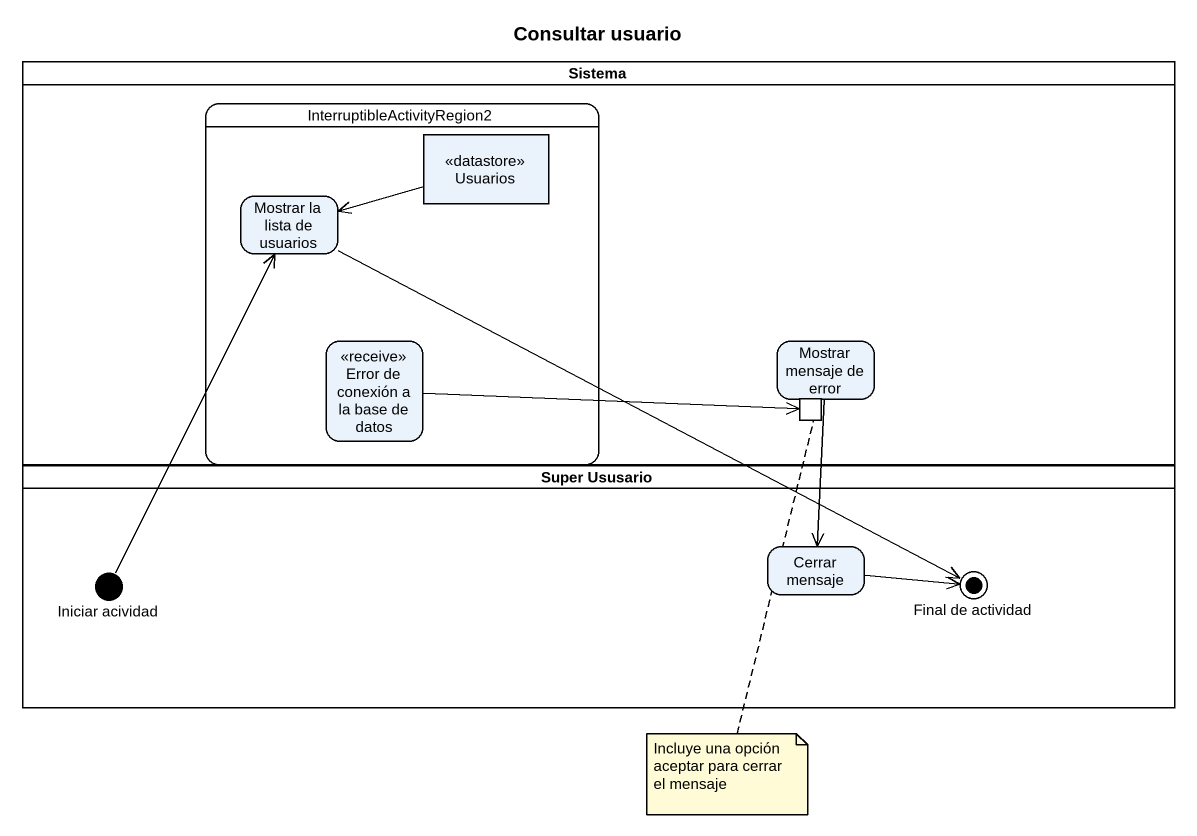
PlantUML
@startuml
title Consultar usuario
hide empty description
state Sistema <<partition>> {
  state InterruptibleActivityRegion2 {
    state Usuarios <<datastore>>
    state "Mostrar la lista de usuarios" as Mostrar_la_lista_de_usuarios
    state "Error de conexión a la base de datos" as Error_de_conexión_a_la_base <<receive>>
  }
  state "Mostrar mensaje de error" as Mostrar_mensaje_de_error {
    state pin1 <<inputPin>>
  }
}
state "Super Ususario" as Super_Ususario <<partition>> {
  state "Cerrar mensaje" as Cerrar_mensaje
  state "Iniciar acividad" as Iniciar_acividad <<start>>
  state "Final de actividad" as Final_de_actividad <<end>>
}
Usuarios -left-> Mostrar_la_lista_de_usuarios
Mostrar_la_lista_de_usuarios -right-> Final_de_actividad
Error_de_conexión_a_la_base -right-> pin1
Mostrar_mensaje_de_error --> Cerrar_mensaje
Cerrar_mensaje -right-> Final_de_actividad
Iniciar_acividad -up-> Mostrar_la_lista_de_usuarios
note bottom of Mostrar_mensaje_de_error : Incluye una opción aceptar para cerrar el mensaje
@enduml
